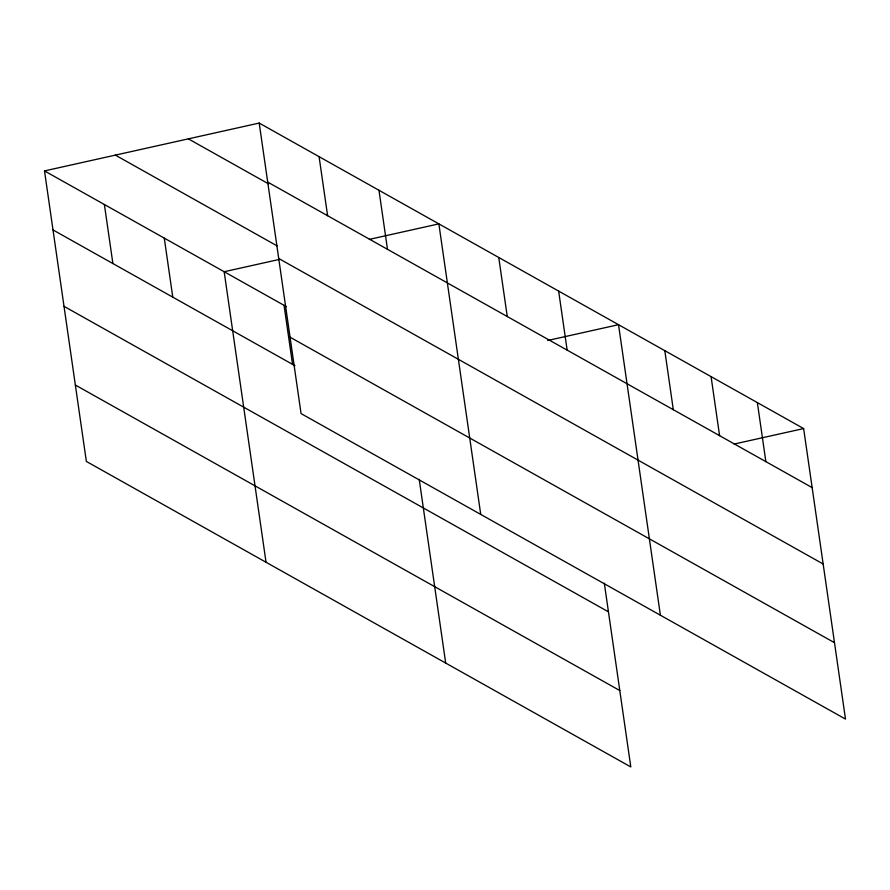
<?xml version="1.0" encoding="UTF-8"?>
<svg xmlns="http://www.w3.org/2000/svg" width="890" height="890" viewBox="0 0 890 890"><rect width="100%" height="100%" fill="white"/><g stroke="black" fill="none" stroke-linecap="round" stroke-linejoin="round"><path stroke-width="1.33" d="M604.321 583.184L630.799 766.935L86.363 461.432L44.5 170.913L259.201 123.065L803.637 428.568L845.5 719.087L301.065 413.594L259.201 123.065M278.971 259.513L224.169 271.728L266.032 562.246M369.35 239.377L438.859 223.88L480.734 514.409M547.673 340.492L618.528 324.694L660.391 615.224M734.116 444.054L803.637 428.568M267.712 182.105L812.147 487.609M188.346 138.851L268.602 183.885M115.355 155.127L277.046 245.851M278.715 258.489L823.15 563.993M44.5 170.913L286.447 306.672M290.051 337.199L834.497 642.702M53.011 229.943L294.957 365.712M64.013 306.338L608.448 611.831M75.361 385.036L619.796 690.54M757.357 402.603L765.867 461.632M711.077 376.637L719.587 435.666M664.808 350.671L673.307 409.7M558.642 291.097L567.141 350.126M498.756 257.488L507.255 316.517M378.973 190.282L387.484 249.311M419.212 479.321L445.69 663.061M319.087 156.673L327.598 215.703M284.055 305.326L292.554 364.366M164.272 238.119L172.782 297.149M104.386 204.511L112.897 263.551"/></g></svg>
